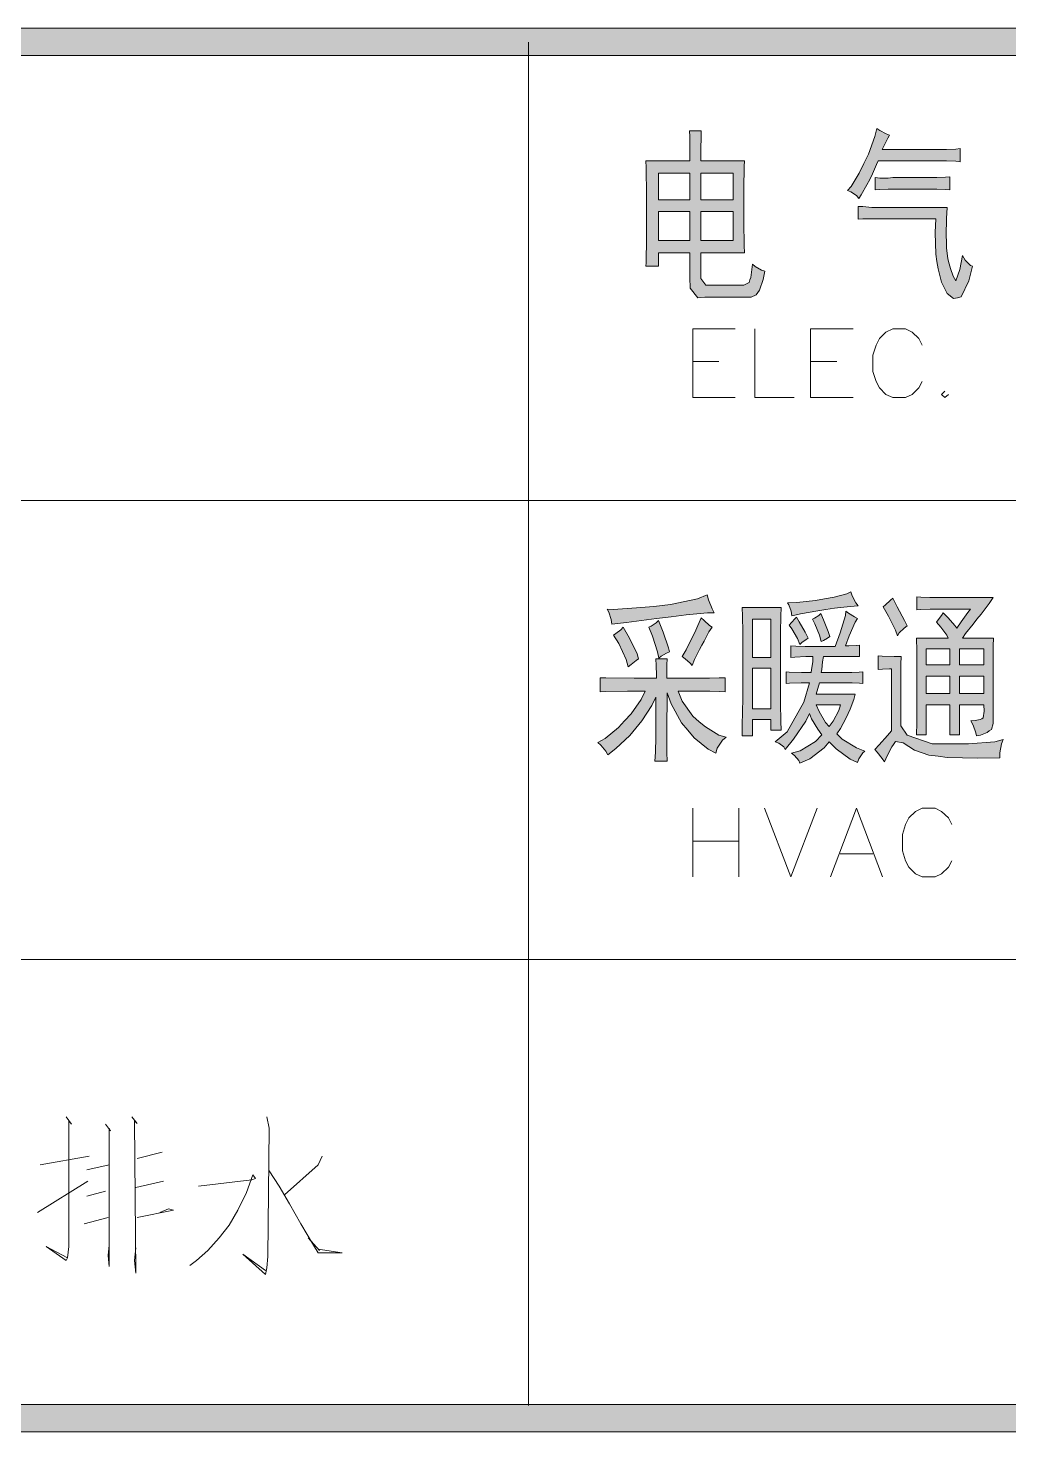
# Model space of a CAD drawing. Header units: millimetres. Extents: x 568 to 3948041, y -25191 to 63890.
# Drawn here: x 3941584 to 3943883, y 42472 to 45763 of the extents above; entities that cross this region are included whole.
import ezdxf

# ---------------------------------------------------------------- set-up
doc = ezdxf.new("R2010")
doc.units = ezdxf.units.MM

msp = doc.modelspace()

# ---------------------------------------------------------------- hatches: boundary and pattern name
h = msp.add_hatch(color=0)
h.dxf.hatch_style = 2
h.paths.add_polyline_path([(3939014.2, 45698.1), (3939014.2, 45762.7), (3946541, 45762.7), (3946541, 45698.1)])
h = msp.add_hatch(color=0)
h.paths.add_polyline_path([(3943311.3, 45192.9), (3943306.7, 45173.1), (3943298.4, 45148), (3943294.6, 45142.7), (3943290.8, 45137.4), (3943278.6, 45132.1), (3943269.5, 45132.1), (3943170.7, 45132.1), (3943154, 45130.6), (3943135.8, 45153.4), (3943135, 45177.7), (3943135, 45236.2), (3943062.1, 45236.2), (3943062.1, 45204.3), (3943032.5, 45204.3), (3943033.2, 45212.6), (3943034, 45271.1), (3943034, 45321.3), (3943034, 45370.6), (3943033.2, 45436), (3943032.5, 45451.2), (3943135, 45451.2), (3943135, 45474), (3943135, 45508.9), (3943134.3, 45521.8), (3943161.6, 45521.8), (3943161.6, 45511.2), (3943160.9, 45475.5), (3943160.9, 45451.2), (3943263.4, 45451.2), (3943262.7, 45438.3), (3943261.9, 45385.8), (3943261.9, 45346.3), (3943261.9, 45307.6), (3943262.7, 45252.9), (3943263.4, 45236.2), (3943160.9, 45236.2), (3943160.9, 45190.6), (3943160.9, 45175.4), (3943173, 45160.2), (3943184.4, 45160.2), (3943252, 45160.2), (3943261.9, 45160.2), (3943274.1, 45166.3), (3943275.6, 45172.4), (3943277.9, 45178.4), (3943280.9, 45196.7), (3943282.4, 45209.6), (3943288.5, 45203.5), (3943302.9, 45195.1)])
h.paths.add_polyline_path([(3943236.8, 45265), (3943236.8, 45332.7), (3943160.9, 45332.7), (3943160.9, 45265)])
h.paths.add_polyline_path([(3943135, 45265), (3943135, 45332.7), (3943062.1, 45332.7), (3943062.1, 45265)])
h.paths.add_polyline_path([(3943236.8, 45360), (3943236.8, 45422.3), (3943160.9, 45422.3), (3943160.9, 45360)])
h.paths.add_polyline_path([(3943135, 45360), (3943135, 45422.3), (3943062.1, 45422.3), (3943062.1, 45360)])
h = msp.add_hatch(color=0)
h.dxf.hatch_style = 2
h.paths.add_polyline_path([(3943603, 45512), (3943599.2, 45504.4), (3943590.9, 45487.6), (3943586.3, 45477.8), (3943725.4, 45477.8), (3943736.8, 45477.8), (3943758.8, 45478.5), (3943768.7, 45480.1), (3943768.7, 45448.9), (3943758.8, 45450.4), (3943736.8, 45451.2), (3943725.4, 45451.2), (3943576.5, 45451.2), (3943572.7, 45442.8), (3943563.5, 45420.8), (3943556.7, 45407.9), (3943549.9, 45395), (3943536.9, 45372.2), (3943530.9, 45363.1), (3943525.6, 45369.9), (3943512.6, 45379), (3943505, 45382), (3943513.4, 45391.2), (3943532.4, 45422.3), (3943543, 45445.1), (3943553.7, 45467.1), (3943568.9, 45508.2), (3943573.4, 45527.2), (3943580.3, 45522.6), (3943595.4, 45515)])
h = msp.add_hatch(color=0)
h.dxf.hatch_style = 2
h.paths.add_polyline_path([(3943704.1, 45412.4), (3943714, 45412.4), (3943734.5, 45413.2), (3943744.4, 45414), (3943744.4, 45383.6), (3943734.5, 45384.3), (3943714, 45385.1), (3943704.1, 45385.1), (3943610.6, 45385.1), (3943600, 45385.1), (3943580.3, 45384.3), (3943569.6, 45383.6), (3943569.6, 45412.4), (3943580.3, 45410.9), (3943600, 45410.9), (3943610.6, 45412.4)])
h = msp.add_hatch(color=0)
h.dxf.hatch_style = 2
h.paths.add_polyline_path([(3943797.5, 45204.3), (3943789.2, 45170.1), (3943771, 45132.8), (3943762.6, 45130.6), (3943753.5, 45129), (3943738.3, 45140.4), (3943732.2, 45153.4), (3943725.4, 45167), (3943717, 45198.2), (3943714, 45215.7), (3943711.7, 45232.4), (3943710.2, 45283.3), (3943711.7, 45315.9), (3943572.7, 45315.9), (3943562, 45315.9), (3943540.7, 45315.2), (3943529.4, 45314.4), (3943529.4, 45344.8), (3943540.7, 45344.1), (3943562, 45342.5), (3943572.7, 45342.5), (3943738.3, 45342.5), (3943736.8, 45316.7), (3943736, 45276.4), (3943736.8, 45262), (3943736.8, 45247.6), (3943739.8, 45221.7), (3943742.8, 45210.3), (3943745.9, 45198.9), (3943752, 45181.5), (3943755.8, 45175.4), (3943758.8, 45170.1), (3943767.9, 45196.7), (3943774, 45229.3), (3943780.8, 45218.7), (3943793, 45205.8)])
h = msp.add_hatch(color=0)
h.dxf.hatch_style = 2
h.paths.add_polyline_path([(3943192, 44392.1), (3943176.8, 44392.1), (3943126.7, 44387.5), (3943091.7, 44383), (3943056.8, 44378.4), (3942986.9, 44369.3), (3942952.7, 44365.5), (3942951.2, 44376.1), (3942945.1, 44393.6), (3942941.3, 44400.4), (3942955.7, 44399.7), (3943010.4, 44403.5), (3943050.7, 44407.3), (3943090.2, 44411.8), (3943153.3, 44424.8), (3943176.1, 44434.6), (3943179.1, 44422.5), (3943187.5, 44401.2)])
h = msp.add_hatch(color=0)
h.dxf.hatch_style = 2
h.paths.add_polyline_path([(3943364.5, 44415.6), (3943385.8, 44416.4), (3943429.8, 44421), (3943451.1, 44424.8), (3943473.1, 44428.6), (3943503.5, 44436.9), (3943512.6, 44441.5), (3943515.7, 44431.6), (3943524, 44415.6), (3943529.4, 44408.8), (3943511.1, 44407.3), (3943473.9, 44402.7), (3943454.1, 44399.7), (3943435.1, 44396.6), (3943394.9, 44389.8), (3943374.4, 44385.3), (3943372.8, 44395.9), (3943367.5, 44411.1)])
h = msp.add_hatch(color=0)
h.dxf.hatch_style = 2
h.paths.add_polyline_path([(3943610.6, 44426.3), (3943621.3, 44405.8), (3943638, 44373.9), (3943644.8, 44361.7), (3943637.2, 44356.4), (3943625.8, 44345), (3943622, 44338.1), (3943617.5, 44351.1), (3943600.8, 44384.5), (3943588.6, 44405.8), (3943593.9, 44411.1), (3943604.6, 44421)])
h = msp.add_hatch(color=0)
h.paths.add_polyline_path([(3943846.2, 44427.8), (3943837.1, 44414.1), (3943818.1, 44389), (3943808.2, 44376.9), (3943799.1, 44365.5), (3943781.6, 44343.5), (3943774, 44332.8), (3943846.9, 44332.8), (3943846.2, 44314.6), (3943846.2, 44278.1), (3943846.2, 44260.7), (3943846.2, 44143.7), (3943846.2, 44133), (3943842.4, 44118.6), (3943837.1, 44115.5), (3943831.7, 44111.7), (3943816.5, 44105.7), (3943806.7, 44103.4), (3943805.1, 44111), (3943799.1, 44128.5), (3943793.7, 44139.1), (3943803.6, 44139.9), (3943815.8, 44142.1), (3943819.6, 44143.7), (3943822.6, 44145.9), (3943824.9, 44161.9), (3943824.1, 44176.3), (3943767.2, 44176.3), (3943767.2, 44106.4), (3943744.4, 44106.4), (3943744.4, 44176.3), (3943688.9, 44176.3), (3943688.9, 44106.4), (3943666.1, 44106.4), (3943666.9, 44134.5), (3943667.6, 44190), (3943667.6, 44218.1), (3943667.6, 44246.2), (3943666.9, 44303.2), (3943666.1, 44332.8), (3943740.6, 44332.8), (3943737.5, 44339.7), (3943723.8, 44358.7), (3943713.2, 44370.1), (3943717, 44375.4), (3943725.4, 44386), (3943729.2, 44392.1), (3943740.6, 44380.7), (3943756.5, 44362.5), (3943761.1, 44356.4), (3943771, 44370.8), (3943786.9, 44392.8), (3943793, 44400.4), (3943711.7, 44400.4), (3943698.8, 44400.4), (3943676.7, 44399.7), (3943667.6, 44398.9), (3943667.6, 44429.3), (3943676.7, 44428.6), (3943698, 44427.8), (3943709.4, 44427.8)])
h.paths.add_polyline_path([(3943824.1, 44202.9), (3943824.1, 44243.9), (3943767.2, 44243.9), (3943767.2, 44202.9)])
h.paths.add_polyline_path([(3943744.4, 44202.9), (3943744.4, 44243.9), (3943688.9, 44243.9), (3943688.9, 44202.9)])
h.paths.add_polyline_path([(3943824.1, 44270.5), (3943824.1, 44307.8), (3943767.2, 44307.8), (3943767.2, 44270.5)])
h.paths.add_polyline_path([(3943744.4, 44270.5), (3943744.4, 44307.8), (3943688.9, 44307.8), (3943688.9, 44270.5)])
h = msp.add_hatch(color=0)
h.paths.add_polyline_path([(3943349.3, 44404.2), (3943348.5, 44384.5), (3943347.8, 44346.5), (3943347.8, 44328.3), (3943347.8, 44201.4), (3943347.8, 44180.1), (3943348.5, 44138.3), (3943349.3, 44117.1), (3943325, 44117.1), (3943325, 44142.1), (3943282.4, 44142.1), (3943282.4, 44103.4), (3943258.1, 44103.4), (3943258.1, 44123.9), (3943258.9, 44164.9), (3943259.6, 44186.2), (3943259.6, 44328.3), (3943259.6, 44346.5), (3943258.9, 44384.5), (3943258.1, 44404.2)])
h.paths.add_polyline_path([(3943325, 44167.2), (3943325, 44262.2), (3943282.4, 44262.2), (3943282.4, 44167.2)])
h.paths.add_polyline_path([(3943325, 44287.2), (3943325, 44376.9), (3943282.4, 44376.9), (3943282.4, 44287.2)])
h = msp.add_hatch(color=0)
h.paths.add_polyline_path([(3943373.6, 44063.1), (3943394.1, 44068.4), (3943429.8, 44090.5), (3943444.3, 44106.4), (3943435.1, 44119.3), (3943420.7, 44143.7), (3943415.4, 44155.8), (3943407, 44138.3), (3943378.2, 44095.8), (3943358.4, 44071.5), (3943355.4, 44077.6), (3943344, 44086.7), (3943335.6, 44089.7), (3943363, 44113.3), (3943402.5, 44182.4), (3943415.4, 44228), (3943396.4, 44228), (3943369, 44227.2), (3943360.7, 44226.5), (3943360.7, 44253.8), (3943368.3, 44253.1), (3943397.2, 44252.3), (3943419.2, 44252.3), (3943420.7, 44259.1), (3943423.7, 44277.4), (3943423.7, 44289.5), (3943407, 44289.5), (3943381.2, 44288), (3943372.1, 44287.2), (3943372.1, 44314.6), (3943383.5, 44313.8), (3943405.5, 44313.1), (3943416.1, 44313.1), (3943476.2, 44313.1), (3943487.6, 44345), (3943499.7, 44386), (3943501.2, 44395.9), (3943507.3, 44391.3), (3943521, 44383), (3943527.8, 44378.4), (3943522.5, 44370.1), (3943508.8, 44338.1), (3943499.7, 44314.6), (3943508.1, 44314.6), (3943524.8, 44315.4), (3943533.2, 44316.1), (3943533.2, 44289.5), (3943448.1, 44289.5), (3943446.5, 44277.4), (3943444.3, 44259.1), (3943442.7, 44252.3), (3943505, 44252.3), (3943514.9, 44252.3), (3943532.4, 44253.1), (3943540.7, 44253.8), (3943540.7, 44226.5), (3943533.2, 44227.2), (3943515.7, 44228), (3943506.6, 44228), (3943438.9, 44228), (3943431.3, 44201.4), (3943522.5, 44201.4), (3943519.5, 44189.2), (3943511.1, 44166.4), (3943506.6, 44155.8), (3943501.2, 44144.4), (3943488.3, 44120.9), (3943480, 44108.7), (3943492.1, 44095.8), (3943525.6, 44075.3), (3943545.3, 44067.7), (3943540.7, 44063.9), (3943531.6, 44050.2), (3943527.8, 44041.1), (3943511.1, 44048.7), (3943478.4, 44073), (3943461.7, 44089.7), (3943450.3, 44075.3), (3943416.1, 44050.2), (3943393.4, 44039.6), (3943390.3, 44045.6), (3943380.4, 44057.8)])
h.paths.add_polyline_path([(3943461.7, 44125.4), (3943470.9, 44138.3), (3943484.5, 44163.4), (3943488.3, 44176.3), (3943431.3, 44176.3), (3943438.2, 44161.1), (3943453.4, 44135.3)])
h = msp.add_hatch(color=0)
h.dxf.hatch_style = 2
h.paths.add_polyline_path([(3943442.7, 44324.5), (3943438.9, 44339.7), (3943428.3, 44366.3), (3943423, 44376.9), (3943427.5, 44379.2), (3943437.4, 44386), (3943442, 44390.6), (3943448.8, 44375.4), (3943459.5, 44348), (3943463.3, 44336.6), (3943457.9, 44332.8), (3943448.1, 44327.5)])
h = msp.add_hatch(color=0)
h.dxf.hatch_style = 2
h.paths.add_polyline_path([(3942979.3, 44358.7), (3942993.7, 44332.8), (3943012, 44295.6), (3943015, 44284.2), (3943009.7, 44280.4), (3942997.5, 44271.3), (3942990.7, 44265.2), (3942986.1, 44282.7), (3942968.7, 44319.9), (3942956.5, 44339.7), (3942961.8, 44343.5), (3942973.2, 44352.6)])
h = msp.add_hatch(color=0)
h.dxf.hatch_style = 2
h.paths.add_polyline_path([(3943062.1, 44373.9), (3943072.7, 44346.5), (3943084.9, 44310), (3943087.2, 44300.9), (3943080.3, 44297.9), (3943068.2, 44290.3), (3943062.9, 44285.7), (3943059.8, 44300.9), (3943047.7, 44337.4), (3943039.3, 44358.7), (3943044.6, 44360.9), (3943056, 44368.5)])
h = msp.add_hatch(color=0)
h.dxf.hatch_style = 2
h.paths.add_polyline_path([(3943187.5, 44358.7), (3943179.9, 44347.3), (3943168.5, 44326), (3943163.2, 44316.1), (3943157.8, 44306.2), (3943146.4, 44282.7), (3943140.4, 44269), (3943135.8, 44274.3), (3943124.4, 44284.2), (3943117.6, 44289.5), (3943126.7, 44305.5), (3943149.5, 44351.1), (3943161.6, 44380.7), (3943168.5, 44373.9), (3943181.4, 44362.5)])
h = msp.add_hatch(color=0)
h.dxf.hatch_style = 2
h.paths.add_polyline_path([(3943385, 44382.2), (3943391.8, 44370.8), (3943405.5, 44346.5), (3943412.3, 44332.8), (3943407.8, 44329.8), (3943397.9, 44322.2), (3943393.4, 44317.6), (3943387.3, 44332.1), (3943374.4, 44354.9), (3943368.3, 44363.2), (3943373.6, 44369.3), (3943382, 44378.4)])
h = msp.add_hatch(color=0)
h.dxf.hatch_style = 2
h.paths.add_polyline_path([(3943630.4, 44289.5), (3943629.6, 44272), (3943629.6, 44241.7), (3943629.6, 44228), (3943629.6, 44126.9), (3943644.8, 44105.7), (3943703.3, 44085.1), (3943745.9, 44085.1), (3943788.4, 44085.1), (3943850, 44089.7), (3943869.7, 44095), (3943865.9, 44085.1), (3943861.4, 44063.9), (3943861.4, 44052.5), (3943810.5, 44051.7), (3943738.3, 44053.2), (3943717, 44056.3), (3943695.7, 44058.6), (3943661.5, 44070), (3943648.6, 44079.1), (3943635, 44087.4), (3943617.5, 44090.5), (3943612.9, 44083.6), (3943608.4, 44077.6), (3943597.7, 44057), (3943591.7, 44042.6), (3943585.6, 44051), (3943574.2, 44065.4), (3943568.9, 44071.5), (3943578.7, 44082.9), (3943598.5, 44104.9), (3943607.6, 44115.5), (3943607.6, 44260.7), (3943603, 44260.7), (3943587.1, 44259.9), (3943576.5, 44259.1), (3943576.5, 44291), (3943586.3, 44290.3), (3943613.7, 44289.5)])
h = msp.add_hatch(color=0)
h.dxf.hatch_style = 2
h.paths.add_polyline_path([(3943056.8, 44238.6), (3943056.8, 44246.2), (3943056, 44269), (3943055.3, 44284.2), (3943081.9, 44284.2), (3943081.1, 44270.5), (3943081.1, 44247.7), (3943081.1, 44238.6), (3943172.3, 44238.6), (3943181.4, 44238.6), (3943204.2, 44239.4), (3943217.9, 44240.1), (3943217.9, 44206.7), (3943204.2, 44207.5), (3943182.1, 44208.2), (3943173, 44208.2), (3943107.7, 44208.2), (3943117.6, 44185.4), (3943142.6, 44149.7), (3943157.1, 44136.8), (3943172.3, 44124.7), (3943203.4, 44105.7), (3943220.1, 44100.3), (3943211.8, 44093.5), (3943199.6, 44074.5), (3943195.8, 44063.1), (3943178.3, 44072.2), (3943145.7, 44098.8), (3943130.5, 44117.1), (3943116, 44134.5), (3943091.7, 44178.6), (3943081.9, 44204.4), (3943081.1, 44113.3), (3943081.1, 44098.8), (3943081.1, 44064.6), (3943081.9, 44044.1), (3943053, 44044.1), (3943054.5, 44065.4), (3943055.3, 44100.3), (3943055.3, 44113.3), (3943055.3, 44194.6), (3943046.1, 44174.8), (3943022.6, 44139.1), (3943008.9, 44121.6), (3942994.5, 44104.9), (3942961.8, 44073.8), (3942942.8, 44059.3), (3942938.3, 44067.7), (3942926.9, 44082.1), (3942920, 44088.2), (3942936.7, 44097.3), (3942967.9, 44123.1), (3942982.3, 44139.1), (3942997.5, 44155), (3943021.1, 44189.2), (3943030.2, 44208.2), (3942989.2, 44208.2), (3942936.7, 44207.5), (3942925.3, 44206.7), (3942925.3, 44240.1), (3942938.3, 44239.4), (3943004.4, 44238.6)])
h = msp.add_hatch(color=0)
h.dxf.hatch_style = 2
h.paths.add_polyline_path([(3939036.2, 42472.2), (3939036.2, 42536.8), (3946541, 42536.8), (3946541, 42472.2)])

# ---------------------------------------------------------------- linework, layer by layer
at = {"color": 0, "lineweight": 0}
for points in [[(3939014.2, 45698.1), (3939014.2, 45762.7), (3946541, 45762.7), (3946541, 45698.1)], [(3943311.3, 45192.9), (3943306.7, 45173.1), (3943298.4, 45148), (3943294.6, 45142.7), (3943290.8, 45137.4), (3943278.6, 45132.1), (3943269.5, 45132.1), (3943170.7, 45132.1), (3943154, 45130.6), (3943135.8, 45153.4), (3943135, 45177.7), (3943135, 45236.2), (3943062.1, 45236.2), (3943062.1, 45204.3), (3943032.5, 45204.3), (3943033.2, 45212.6), (3943034, 45271.1), (3943034, 45321.3), (3943034, 45370.6), (3943033.2, 45436), (3943032.5, 45451.2), (3943135, 45451.2), (3943135, 45474), (3943135, 45508.9), (3943134.3, 45521.8), (3943161.6, 45521.8), (3943161.6, 45511.2), (3943160.9, 45475.5), (3943160.9, 45451.2), (3943263.4, 45451.2), (3943262.7, 45438.3), (3943261.9, 45385.8), (3943261.9, 45346.3), (3943261.9, 45307.6), (3943262.7, 45252.9), (3943263.4, 45236.2), (3943160.9, 45236.2), (3943160.9, 45190.6), (3943160.9, 45175.4), (3943173, 45160.2), (3943184.4, 45160.2), (3943252, 45160.2), (3943261.9, 45160.2), (3943274.1, 45166.3), (3943275.6, 45172.4), (3943277.9, 45178.4), (3943280.9, 45196.7), (3943282.4, 45209.6), (3943288.5, 45203.5), (3943302.9, 45195.1)], [(3943603, 45512), (3943599.2, 45504.4), (3943590.9, 45487.6), (3943586.3, 45477.8), (3943725.4, 45477.8), (3943736.8, 45477.8), (3943758.8, 45478.5), (3943768.7, 45480.1), (3943768.7, 45448.9), (3943758.8, 45450.4), (3943736.8, 45451.2), (3943725.4, 45451.2), (3943576.5, 45451.2), (3943572.7, 45442.8), (3943563.5, 45420.8), (3943556.7, 45407.9), (3943549.9, 45395), (3943536.9, 45372.2), (3943530.9, 45363.1), (3943525.6, 45369.9), (3943512.6, 45379), (3943505, 45382), (3943513.4, 45391.2), (3943532.4, 45422.3), (3943543, 45445.1), (3943553.7, 45467.1), (3943568.9, 45508.2), (3943573.4, 45527.2), (3943580.3, 45522.6), (3943595.4, 45515)], [(3943135, 45360), (3943135, 45422.3), (3943062.1, 45422.3), (3943062.1, 45360)], [(3943236.8, 45360), (3943236.8, 45422.3), (3943160.9, 45422.3), (3943160.9, 45360)], [(3943704.1, 45412.4), (3943714, 45412.4), (3943734.5, 45413.2), (3943744.4, 45414), (3943744.4, 45383.6), (3943734.5, 45384.3), (3943714, 45385.1), (3943704.1, 45385.1), (3943610.6, 45385.1), (3943600, 45385.1), (3943580.3, 45384.3), (3943569.6, 45383.6), (3943569.6, 45412.4), (3943580.3, 45410.9), (3943600, 45410.9), (3943610.6, 45412.4)], [(3943797.5, 45204.3), (3943789.2, 45170.1), (3943771, 45132.8), (3943762.6, 45130.6), (3943753.5, 45129), (3943738.3, 45140.4), (3943732.2, 45153.4), (3943725.4, 45167), (3943717, 45198.2), (3943714, 45215.7), (3943711.7, 45232.4), (3943710.2, 45283.3), (3943711.7, 45315.9), (3943572.7, 45315.9), (3943562, 45315.9), (3943540.7, 45315.2), (3943529.4, 45314.4), (3943529.4, 45344.8), (3943540.7, 45344.1), (3943562, 45342.5), (3943572.7, 45342.5), (3943738.3, 45342.5), (3943736.8, 45316.7), (3943736, 45276.4), (3943736.8, 45262), (3943736.8, 45247.6), (3943739.8, 45221.7), (3943742.8, 45210.3), (3943745.9, 45198.9), (3943752, 45181.5), (3943755.8, 45175.4), (3943758.8, 45170.1), (3943767.9, 45196.7), (3943774, 45229.3), (3943780.8, 45218.7), (3943793, 45205.8)], [(3943135, 45265), (3943135, 45332.7), (3943062.1, 45332.7), (3943062.1, 45265)], [(3943236.8, 45265), (3943236.8, 45332.7), (3943160.9, 45332.7), (3943160.9, 45265)], [(3943192, 44392.1), (3943176.8, 44392.1), (3943126.7, 44387.5), (3943091.7, 44383), (3943056.8, 44378.4), (3942986.9, 44369.3), (3942952.7, 44365.5), (3942951.2, 44376.1), (3942945.1, 44393.6), (3942941.3, 44400.4), (3942955.7, 44399.7), (3943010.4, 44403.5), (3943050.7, 44407.3), (3943090.2, 44411.8), (3943153.3, 44424.8), (3943176.1, 44434.6), (3943179.1, 44422.5), (3943187.5, 44401.2)], [(3943364.5, 44415.6), (3943385.8, 44416.4), (3943429.8, 44421), (3943451.1, 44424.8), (3943473.1, 44428.6), (3943503.5, 44436.9), (3943512.6, 44441.5), (3943515.7, 44431.6), (3943524, 44415.6), (3943529.4, 44408.8), (3943511.1, 44407.3), (3943473.9, 44402.7), (3943454.1, 44399.7), (3943435.1, 44396.6), (3943394.9, 44389.8), (3943374.4, 44385.3), (3943372.8, 44395.9), (3943367.5, 44411.1)], [(3943610.6, 44426.3), (3943621.3, 44405.8), (3943638, 44373.9), (3943644.8, 44361.7), (3943637.2, 44356.4), (3943625.8, 44345), (3943622, 44338.1), (3943617.5, 44351.1), (3943600.8, 44384.5), (3943588.6, 44405.8), (3943593.9, 44411.1), (3943604.6, 44421)], [(3943846.2, 44427.8), (3943837.1, 44414.1), (3943818.1, 44389), (3943808.2, 44376.9), (3943799.1, 44365.5), (3943781.6, 44343.5), (3943774, 44332.8), (3943846.9, 44332.8), (3943846.2, 44314.6), (3943846.2, 44278.1), (3943846.2, 44260.7), (3943846.2, 44143.7), (3943846.2, 44133), (3943842.4, 44118.6), (3943837.1, 44115.5), (3943831.7, 44111.7), (3943816.5, 44105.7), (3943806.7, 44103.4), (3943805.1, 44111), (3943799.1, 44128.5), (3943793.7, 44139.1), (3943803.6, 44139.9), (3943815.8, 44142.1), (3943819.6, 44143.7), (3943822.6, 44145.9), (3943824.9, 44161.9), (3943824.1, 44176.3), (3943767.2, 44176.3), (3943767.2, 44106.4), (3943744.4, 44106.4), (3943744.4, 44176.3), (3943688.9, 44176.3), (3943688.9, 44106.4), (3943666.1, 44106.4), (3943666.9, 44134.5), (3943667.6, 44190), (3943667.6, 44218.1), (3943667.6, 44246.2), (3943666.9, 44303.2), (3943666.1, 44332.8), (3943740.6, 44332.8), (3943737.5, 44339.7), (3943723.8, 44358.7), (3943713.2, 44370.1), (3943717, 44375.4), (3943725.4, 44386), (3943729.2, 44392.1), (3943740.6, 44380.7), (3943756.5, 44362.5), (3943761.1, 44356.4), (3943771, 44370.8), (3943786.9, 44392.8), (3943793, 44400.4), (3943711.7, 44400.4), (3943698.8, 44400.4), (3943676.7, 44399.7), (3943667.6, 44398.9), (3943667.6, 44429.3), (3943676.7, 44428.6), (3943698, 44427.8), (3943709.4, 44427.8)], [(3943349.3, 44404.2), (3943348.5, 44384.5), (3943347.8, 44346.5), (3943347.8, 44328.3), (3943347.8, 44201.4), (3943347.8, 44180.1), (3943348.5, 44138.3), (3943349.3, 44117.1), (3943325, 44117.1), (3943325, 44142.1), (3943282.4, 44142.1), (3943282.4, 44103.4), (3943258.1, 44103.4), (3943258.1, 44123.9), (3943258.9, 44164.9), (3943259.6, 44186.2), (3943259.6, 44328.3), (3943259.6, 44346.5), (3943258.9, 44384.5), (3943258.1, 44404.2)], [(3943373.6, 44063.1), (3943394.1, 44068.4), (3943429.8, 44090.5), (3943444.3, 44106.4), (3943435.1, 44119.3), (3943420.7, 44143.7), (3943415.4, 44155.8), (3943407, 44138.3), (3943378.2, 44095.8), (3943358.4, 44071.5), (3943355.4, 44077.6), (3943344, 44086.7), (3943335.6, 44089.7), (3943363, 44113.3), (3943402.5, 44182.4), (3943415.4, 44228), (3943396.4, 44228), (3943369, 44227.2), (3943360.7, 44226.5), (3943360.7, 44253.8), (3943368.3, 44253.1), (3943397.2, 44252.3), (3943419.2, 44252.3), (3943420.7, 44259.1), (3943423.7, 44277.4), (3943423.7, 44289.5), (3943407, 44289.5), (3943381.2, 44288), (3943372.1, 44287.2), (3943372.1, 44314.6), (3943383.5, 44313.8), (3943405.5, 44313.1), (3943416.1, 44313.1), (3943476.2, 44313.1), (3943487.6, 44345), (3943499.7, 44386), (3943501.2, 44395.9), (3943507.3, 44391.3), (3943521, 44383), (3943527.8, 44378.4), (3943522.5, 44370.1), (3943508.8, 44338.1), (3943499.7, 44314.6), (3943508.1, 44314.6), (3943524.8, 44315.4), (3943533.2, 44316.1), (3943533.2, 44289.5), (3943448.1, 44289.5), (3943446.5, 44277.4), (3943444.3, 44259.1), (3943442.7, 44252.3), (3943505, 44252.3), (3943514.9, 44252.3), (3943532.4, 44253.1), (3943540.7, 44253.8), (3943540.7, 44226.5), (3943533.2, 44227.2), (3943515.7, 44228), (3943506.6, 44228), (3943438.9, 44228), (3943431.3, 44201.4), (3943522.5, 44201.4), (3943519.5, 44189.2), (3943511.1, 44166.4), (3943506.6, 44155.8), (3943501.2, 44144.4), (3943488.3, 44120.9), (3943480, 44108.7), (3943492.1, 44095.8), (3943525.6, 44075.3), (3943545.3, 44067.7), (3943540.7, 44063.9), (3943531.6, 44050.2), (3943527.8, 44041.1), (3943511.1, 44048.7), (3943478.4, 44073), (3943461.7, 44089.7), (3943450.3, 44075.3), (3943416.1, 44050.2), (3943393.4, 44039.6), (3943390.3, 44045.6), (3943380.4, 44057.8)], [(3943442.7, 44324.5), (3943438.9, 44339.7), (3943428.3, 44366.3), (3943423, 44376.9), (3943427.5, 44379.2), (3943437.4, 44386), (3943442, 44390.6), (3943448.8, 44375.4), (3943459.5, 44348), (3943463.3, 44336.6), (3943457.9, 44332.8), (3943448.1, 44327.5)], [(3942979.3, 44358.7), (3942993.7, 44332.8), (3943012, 44295.6), (3943015, 44284.2), (3943009.7, 44280.4), (3942997.5, 44271.3), (3942990.7, 44265.2), (3942986.1, 44282.7), (3942968.7, 44319.9), (3942956.5, 44339.7), (3942961.8, 44343.5), (3942973.2, 44352.6)], [(3943062.1, 44373.9), (3943072.7, 44346.5), (3943084.9, 44310), (3943087.2, 44300.9), (3943080.3, 44297.9), (3943068.2, 44290.3), (3943062.9, 44285.7), (3943059.8, 44300.9), (3943047.7, 44337.4), (3943039.3, 44358.7), (3943044.6, 44360.9), (3943056, 44368.5)], [(3943187.5, 44358.7), (3943179.9, 44347.3), (3943168.5, 44326), (3943163.2, 44316.1), (3943157.8, 44306.2), (3943146.4, 44282.7), (3943140.4, 44269), (3943135.8, 44274.3), (3943124.4, 44284.2), (3943117.6, 44289.5), (3943126.7, 44305.5), (3943149.5, 44351.1), (3943161.6, 44380.7), (3943168.5, 44373.9), (3943181.4, 44362.5)], [(3943325, 44287.2), (3943325, 44376.9), (3943282.4, 44376.9), (3943282.4, 44287.2)], [(3943385, 44382.2), (3943391.8, 44370.8), (3943405.5, 44346.5), (3943412.3, 44332.8), (3943407.8, 44329.8), (3943397.9, 44322.2), (3943393.4, 44317.6), (3943387.3, 44332.1), (3943374.4, 44354.9), (3943368.3, 44363.2), (3943373.6, 44369.3), (3943382, 44378.4)], [(3943630.4, 44289.5), (3943629.6, 44272), (3943629.6, 44241.7), (3943629.6, 44228), (3943629.6, 44126.9), (3943644.8, 44105.7), (3943703.3, 44085.1), (3943745.9, 44085.1), (3943788.4, 44085.1), (3943850, 44089.7), (3943869.7, 44095), (3943865.9, 44085.1), (3943861.4, 44063.9), (3943861.4, 44052.5), (3943810.5, 44051.7), (3943738.3, 44053.2), (3943717, 44056.3), (3943695.7, 44058.6), (3943661.5, 44070), (3943648.6, 44079.1), (3943635, 44087.4), (3943617.5, 44090.5), (3943612.9, 44083.6), (3943608.4, 44077.6), (3943597.7, 44057), (3943591.7, 44042.6), (3943585.6, 44051), (3943574.2, 44065.4), (3943568.9, 44071.5), (3943578.7, 44082.9), (3943598.5, 44104.9), (3943607.6, 44115.5), (3943607.6, 44260.7), (3943603, 44260.7), (3943587.1, 44259.9), (3943576.5, 44259.1), (3943576.5, 44291), (3943586.3, 44290.3), (3943613.7, 44289.5)], [(3943744.4, 44270.5), (3943744.4, 44307.8), (3943688.9, 44307.8), (3943688.9, 44270.5)], [(3943824.1, 44270.5), (3943824.1, 44307.8), (3943767.2, 44307.8), (3943767.2, 44270.5)], [(3943056.8, 44238.6), (3943056.8, 44246.2), (3943056, 44269), (3943055.3, 44284.2), (3943081.9, 44284.2), (3943081.1, 44270.5), (3943081.1, 44247.7), (3943081.1, 44238.6), (3943172.3, 44238.6), (3943181.4, 44238.6), (3943204.2, 44239.4), (3943217.9, 44240.1), (3943217.9, 44206.7), (3943204.2, 44207.5), (3943182.1, 44208.2), (3943173, 44208.2), (3943107.7, 44208.2), (3943117.6, 44185.4), (3943142.6, 44149.7), (3943157.1, 44136.8), (3943172.3, 44124.7), (3943203.4, 44105.7), (3943220.1, 44100.3), (3943211.8, 44093.5), (3943199.6, 44074.5), (3943195.8, 44063.1), (3943178.3, 44072.2), (3943145.7, 44098.8), (3943130.5, 44117.1), (3943116, 44134.5), (3943091.7, 44178.6), (3943081.9, 44204.4), (3943081.1, 44113.3), (3943081.1, 44098.8), (3943081.1, 44064.6), (3943081.9, 44044.1), (3943053, 44044.1), (3943054.5, 44065.4), (3943055.3, 44100.3), (3943055.3, 44113.3), (3943055.3, 44194.6), (3943046.1, 44174.8), (3943022.6, 44139.1), (3943008.9, 44121.6), (3942994.5, 44104.9), (3942961.8, 44073.8), (3942942.8, 44059.3), (3942938.3, 44067.7), (3942926.9, 44082.1), (3942920, 44088.2), (3942936.7, 44097.3), (3942967.9, 44123.1), (3942982.3, 44139.1), (3942997.5, 44155), (3943021.1, 44189.2), (3943030.2, 44208.2), (3942989.2, 44208.2), (3942936.7, 44207.5), (3942925.3, 44206.7), (3942925.3, 44240.1), (3942938.3, 44239.4), (3943004.4, 44238.6)], [(3943325, 44167.2), (3943325, 44262.2), (3943282.4, 44262.2), (3943282.4, 44167.2)], [(3943744.4, 44202.9), (3943744.4, 44243.9), (3943688.9, 44243.9), (3943688.9, 44202.9)], [(3943824.1, 44202.9), (3943824.1, 44243.9), (3943767.2, 44243.9), (3943767.2, 44202.9)], [(3943461.7, 44125.4), (3943470.9, 44138.3), (3943484.5, 44163.4), (3943488.3, 44176.3), (3943431.3, 44176.3), (3943438.2, 44161.1), (3943453.4, 44135.3)], [(3939036.2, 42472.2), (3939036.2, 42536.8), (3946541, 42536.8), (3946541, 42472.2)]]:
    msp.add_lwpolyline(points, close=True, dxfattribs=at)
for points in [[(3942757.4, 45730), (3942757.4, 42534.5)], [(3943141.9, 44896.6), (3943141.9, 45057.6), (3943241.4, 45057.6)], [(3943287.8, 45057.6), (3943287.8, 44896.6), (3943379.7, 44896.6)], [(3943418.4, 44896.6), (3943418.4, 45057.6), (3943518, 45057.6)], [(3943679.8, 45019.6), (3943672.2, 45034.8), (3943656.2, 45050), (3943641, 45057.6), (3943610.6, 45057.6), (3943594.7, 45050), (3943579.5, 45034.8), (3943571.9, 45019.6), (3943564.3, 44996.1), (3943564.3, 44958.1), (3943571.9, 44934.6), (3943579.5, 44919.4), (3943594.7, 44904.2), (3943610.6, 44896.6), (3943641, 44896.6), (3943656.2, 44904.2), (3943672.2, 44919.4), (3943679.8, 44934.6)], [(3943141.9, 44980.9), (3943203.4, 44980.9)], [(3943418.4, 44980.9), (3943480, 44980.9)], [(3943141.9, 44896.6), (3943241.4, 44896.6)], [(3943418.4, 44896.6), (3943518, 44896.6)], [(3943733, 44911.8), (3943725.4, 44904.2), (3943733, 44896.6), (3943741.3, 44904.2)], [(3939014.2, 44655), (3946541, 44655)], [(3943141.9, 43772.9), (3943141.9, 43934)], [(3943249.8, 43934), (3943249.8, 43772.9)], [(3943310.5, 43934), (3943372.1, 43772.9), (3943433.6, 43934)], [(3943464.8, 43772.9), (3943525.6, 43934), (3943587.1, 43772.9)], [(3943748.9, 43896), (3943741.3, 43911.2), (3943725.4, 43926.4), (3943710.2, 43934), (3943679.8, 43934), (3943663.8, 43926.4), (3943648.6, 43911.2), (3943641, 43896), (3943633.4, 43872.4), (3943633.4, 43834.4), (3943641, 43810.9), (3943648.6, 43795.7), (3943663.8, 43780.5), (3943679.8, 43772.9), (3943710.2, 43772.9), (3943725.4, 43780.5), (3943741.3, 43795.7), (3943748.9, 43810.9)], [(3943141.9, 43857.2), (3943249.8, 43857.2)], [(3943487.6, 43826.8), (3943564.3, 43826.8)], [(3939014.2, 43579.9), (3946541, 43579.9)], [(3941674, 43210.7), (3941686.2, 43193.2), (3941680.1, 43201.6), (3941680.1, 42906.8), (3941677.1, 42880.2), (3941674, 42874.1), (3941626.9, 42906.8), (3941677.1, 42880.2)], [(3941827.5, 43210.7), (3941839.7, 43195.5), (3941833.6, 43201.6), (3941836.6, 42844.5), (3941833.6, 42874.1), (3941836.6, 42903.7)], [(3942143.6, 43210.7), (3942149.6, 43184.1), (3942146.6, 42883.2), (3942143.6, 42856.6), (3942140.5, 42841.4), (3942087.3, 42888.5), (3942140.5, 42850.6)], [(3941766, 43193.2), (3941777.4, 43178), (3941774.3, 43184.1), (3941774.3, 42859.7), (3941772, 42885.5), (3941774.3, 42909.8)], [(3941612.5, 43098.2), (3941727.2, 43118.7)], [(3941839.7, 43113.4), (3941898.9, 43127.9)], [(3942273.5, 43118.7), (3942264.4, 43098.2), (3942185.4, 43027.6)], [(3941721.9, 43086.8), (3941774.3, 43098.2)], [(3941984, 43048.1), (3942108.6, 43063.3), (3942117, 43066.3), (3942110.9, 43074.7), (3942096.5, 43033.7), (3942075.9, 42991.9), (3942055.4, 42956.9), (3942031.9, 42927.3), (3942005.3, 42897.7), (3941978.7, 42874.1), (3941963.5, 42862)], [(3942149.6, 43083.8), (3942173.2, 43048.1), (3942196.7, 43007.1), (3942223.3, 42960), (3942253, 42909.8), (3942264.4, 42891.6), (3942320.6, 42891.6), (3942264.4, 42900.7)], [(3941606.4, 42986.5), (3941724.2, 43060.2)], [(3941902, 43060.2), (3941836.6, 43045)], [(3941766, 43036.7), (3941721.9, 43024.5)], [(3941715.8, 42960), (3941772, 42974.4)], [(3941839.7, 42974.4), (3941925.5, 42991.9), (3941913.4, 42994.9), (3941892.8, 42986.5)], [(3942240.8, 42927.3), (3942267.4, 42897.7)]]:
    msp.add_lwpolyline(points, dxfattribs=at)

doc.saveas('drawing.dxf')
